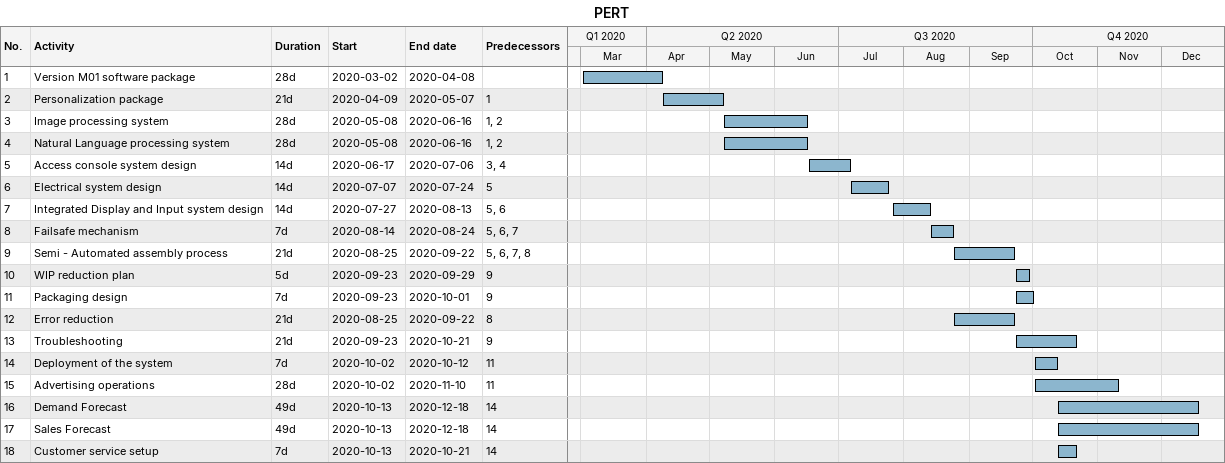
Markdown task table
PERT

| ID | Task | Duration | Start | Finish | Predecessors |
|---|---|---|---|---|---|
| 1 | Version M01 software package | 28d | 2020-03-02 | 2020-04-08 |  |
| 2 | Personalization package | 21d | 2020-04-09 | 2020-05-07 | 1 |
| 3 | Image processing system | 28d | 2020-05-08 | 2020-06-16 | 1, 2 |
| 4 | Natural Language processing system | 28d | 2020-05-08 | 2020-06-16 | 1, 2 |
| 5 | Access console system design | 14d | 2020-06-17 | 2020-07-06 | 3, 4 |
| 6 | Electrical system design | 14d | 2020-07-07 | 2020-07-24 | 5 |
| 7 | Integrated Display and Input system design | 14d | 2020-07-27 | 2020-08-13 | 5, 6 |
| 8 | Failsafe mechanism | 7d | 2020-08-14 | 2020-08-24 | 5, 6, 7 |
| 9 | Semi - Automated assembly process | 21d | 2020-08-25 | 2020-09-22 | 5, 6, 7, 8 |
| 10 | WIP reduction plan | 5d | 2020-09-23 | 2020-09-29 | 9 |
| 11 | Packaging design | 7d | 2020-09-23 | 2020-10-01 | 9 |
| 12 | Error reduction | 21d | 2020-08-25 | 2020-09-22 | 8 |
| 13 | Troubleshooting | 21d | 2020-09-23 | 2020-10-21 | 9 |
| 14 | Deployment of the system | 7d | 2020-10-02 | 2020-10-12 | 11 |
| 15 | Advertising operations | 28d | 2020-10-02 | 2020-11-10 | 11 |
| 16 | Demand Forecast | 49d | 2020-10-13 | 2020-12-18 | 14 |
| 17 | Sales Forecast | 49d | 2020-10-13 | 2020-12-18 | 14 |
| 18 | Customer service setup | 7d | 2020-10-13 | 2020-10-21 | 14 |
